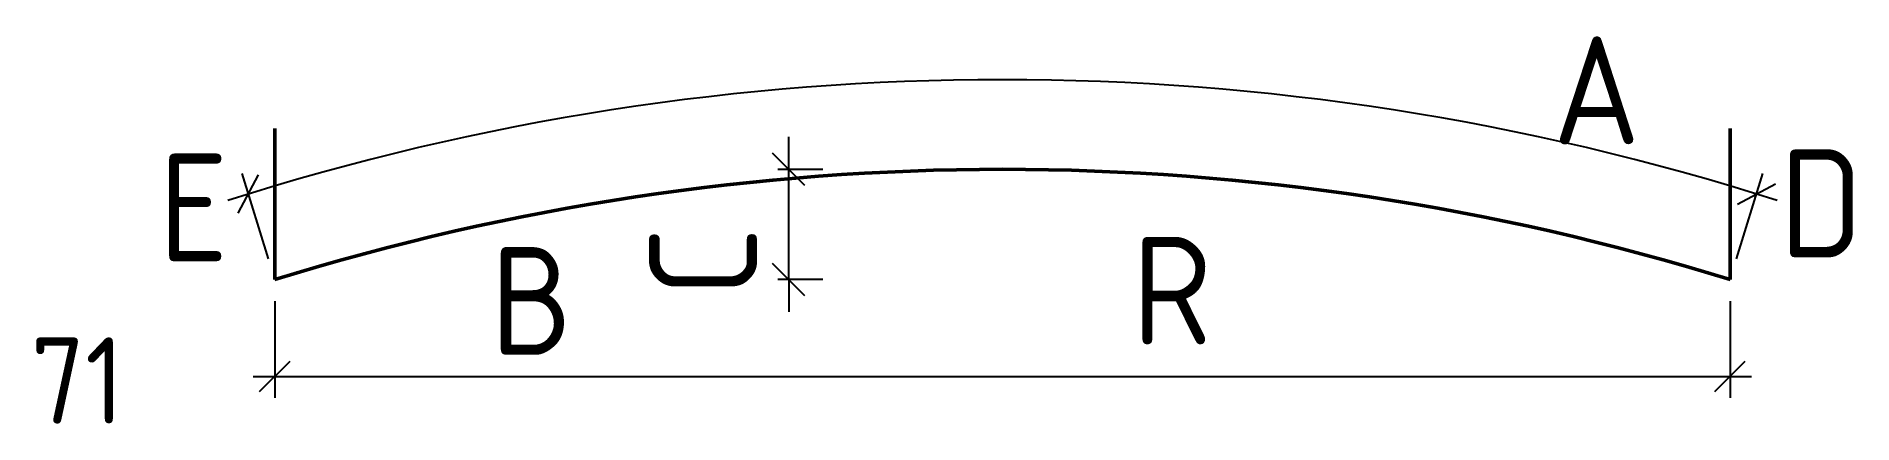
# Model space of a CAD drawing. Extents: x 234219 to 234640, y -51990 to -51901.
import ezdxf
from ezdxf.enums import TextEntityAlignment as Align

# ---------------------------------------------------------------- set-up
doc = ezdxf.new("R2010")
doc.units = 0
doc.layers.add('posedit.mtr.bar', color=7, linetype='Continuous', lineweight=50)
doc.layers.add('posedit.mtr.hidden', color=144, linetype='Continuous', plot=False)
doc.layers.add('posedit.mtr.lenght', color=183, linetype='Continuous')
doc.layers.add('posedit.mtr.text', color=3, linetype='Continuous')
doc.styles.add('posedit.ISOCPEUR', font='isocpeur.ttf', dxfattribs={"width": 0.9})

msp = doc.modelspace()

# ---------------------------------------------------------------- linework, layer by layer
at = {"layer": 'posedit.mtr.bar'}
for p, q in [((234274.09, -51956.92), (234274.09, -51921.92)), ((234611.58, -51956.92), (234611.58, -51921.92))]:
    msp.add_line(p, q, dxfattribs=at)
msp.add_arc((234442.84, -52501.42), 570.05, 72.7818, 107.2182, dxfattribs=at)
at = {"layer": 'posedit.mtr.lenght'}
for p, q in [((234393.27, -51931.38), (234393.27, -51923.88)), ((234397.02, -51935.13), (234389.52, -51927.63)), ((234401.15, -51931.38), (234390.77, -51931.38)), ((234393.27, -51956.92), (234393.27, -51931.38)), ((234265.61, -51941.51), (234270.29, -51932.67)), ((234272.61, -51952.15), (234266.47, -51932.32)), ((234613.06, -51952.15), (234619.2, -51932.32)), ((234613.29, -51939.41), (234622.15, -51934.77)), ((234397.02, -51960.67), (234389.52, -51953.17)), ((234401.15, -51956.92), (234390.77, -51956.92)), ((234393.27, -51956.92), (234393.27, -51964.42)), ((234274.09, -51961.92), (234274.09, -51984.34)), ((234611.58, -51961.92), (234611.58, -51984.34)), ((234270.56, -51982.88), (234277.63, -51975.81)), ((234608.04, -51982.88), (234615.11, -51975.81)), ((234269.09, -51979.34), (234616.58, -51979.34))]:
    msp.add_line(p, q, dxfattribs=at)
msp.add_lwpolyline([(234467.94, -51931.93, 0, 4, 0), (234467.41, -51943.92, 0, 0, 0), (234466.17, -51972.05, 0, 0, 0)], format="xyseb", dxfattribs=at)
msp.add_arc((234442.84, -52501.42), 590.81, 72.29688, 107.70312, dxfattribs=at)

# ---------------------------------------------------------------- texts
at = {"layer": 'posedit.mtr.hidden', "style": 'posedit.ISOCPEUR', "width": 0.9}
msp.add_text('71', height=20, dxfattribs=at).set_placement((234217.48, -51990.3))
at = {"layer": 'posedit.mtr.text', "style": 'posedit.ISOCPEUR', "width": 0.9}
for tag, p in [('A', (234580.62, -51913.06)), ('B', (234333.64, -51961.84))]:
    msp.add_attdef(tag, text='', height=25, dxfattribs=at).set_placement(p, align=Align.MIDDLE_CENTER)
msp.add_attdef('D', text='', height=25, dxfattribs=at).set_placement((234623.04, -51939.25), align=Align.MIDDLE_LEFT)
msp.add_attdef('E', text='', height=25, dxfattribs=at).set_placement((234263.3, -51940.26), align=Align.MIDDLE_RIGHT)
msp.add_attdef('C', text='', height=25, rotation=90, dxfattribs=at).set_placement((234373.44, -51952.85), align=Align.MIDDLE_CENTER)
msp.add_attdef('R', (234472.87, -51971.93), '', height=25, dxfattribs=at)

doc.saveas('drawing.dxf')
